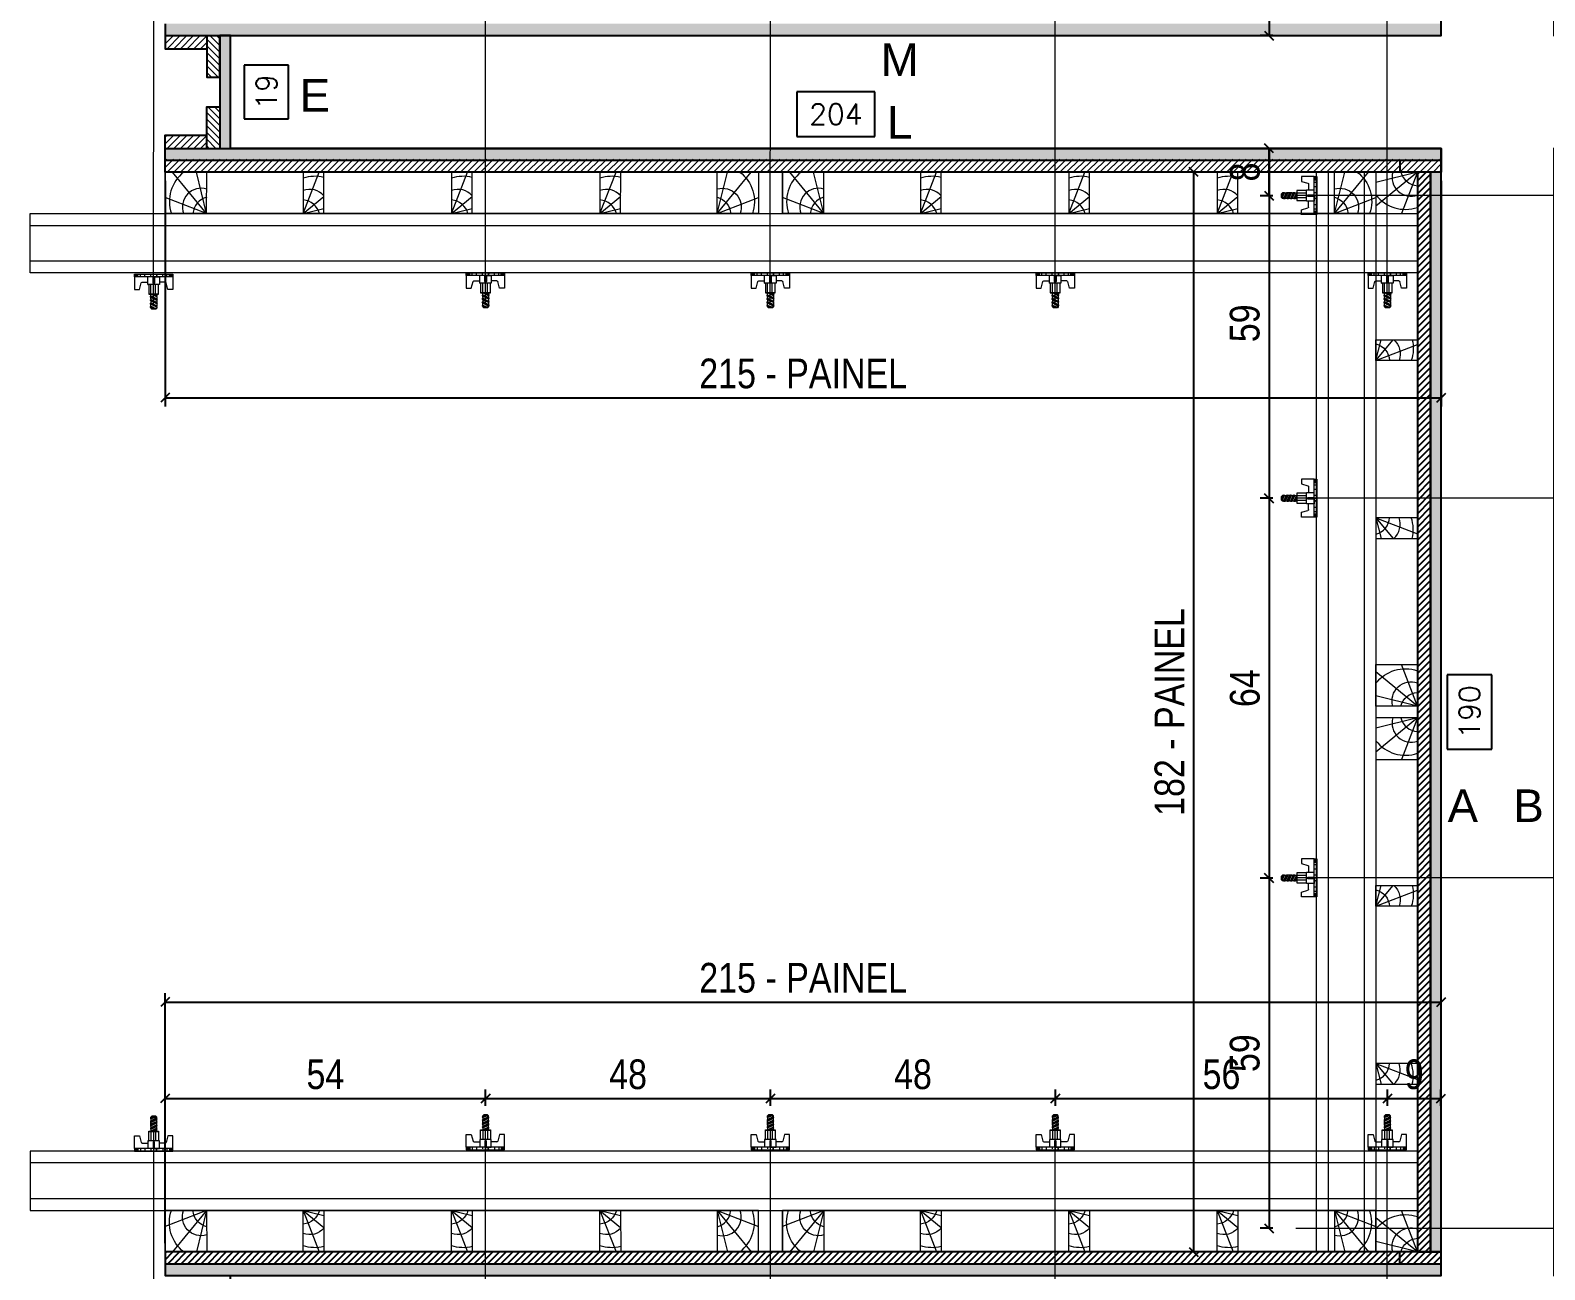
# Model space of a CAD drawing. Extents: x 14400 to 24104, y -21631 to 6985.
# Drawn here: x 22971 to 23481, y 1347 to 1764 of the extents above; entities that cross this region are included whole.
import ezdxf
from ezdxf.enums import TextEntityAlignment as Align

# ---------------------------------------------------------------- set-up
doc = ezdxf.new("R2010")
doc.units = 0
for name, color, linetype in [('CHAPA', 1, 'Continuous'), ('COTA', 241, 'Continuous'), ('MEIO_PONT', 93, 'Continuous'), ('MTH-PILAR-SEGUE', 5, 'Continuous'), ('SARRAFO', 251, 'Continuous'), ('TEXTO_GERAL', 7, 'Continuous')]:
    doc.layers.add(name, color=color, linetype=linetype)
for name, color, linetype, lineweight in [('Hachura', 251, 'Continuous', 9), ('Madeira', 126, 'Continuous', 18), ('Perfil Metálico', 224, 'Continuous', 18)]:
    doc.layers.add(name, color=color, linetype=linetype, lineweight=lineweight)
doc.styles.add('ARIAL', font='arial.ttf')
doc.styles.add('COTA TECNICA 2X', font='techl___.ttf', dxfattribs={"height": 10})
doc.styles.add('ROMANS', font='romans.shx')
doc.dimstyles.new('SECAO PILAR', dxfattribs={"dimtxt": 10, "dimasz": 3, "dimexe": 3, "dimexo": 3, "dimgap": 3, "dimtad": 1, "dimdec": 1, "dimlfac": 0.5, "dimzin": 12, "dimdsep": 46, "dimtxsty": 'COTA TECNICA 2X', "dimblk1": 'OBLIQUE', "dimblk2": 'OBLIQUE', "dimsah": 1, "dimcen": 0.9, "dimclrd": 256, "dimclre": 256, "dimclrt": 256, "dimadec": 1, "dimazin": 3, "dimtfac": 1, "dimtdec": 1, "dimtmove": 0, "dimatfit": 3, "dimfxl": 1, "dimtolj": 1, "dimtzin": 12, "dimarcsym": 0})
doc.dimstyles.new('SECÇÃO 2', dxfattribs={"dimtxt": 7, "dimasz": 6, "dimexe": 0.18, "dimexo": 2, "dimgap": -4, "dimtad": 3, "dimdec": 1, "dimlfac": 0.5, "dimzin": 12, "dimdsep": 46, "dimtxsty": 'ROMANS', "dimblk": 'ARCHTICK', "dimcen": 0.09, "dimse1": 1, "dimse2": 1, "dimsd1": 1, "dimsd2": 1, "dimclrd": 180, "dimclre": 5, "dimclrt": 1, "dimadec": 0, "dimazin": 3, "dimtfac": 1, "dimtdec": 1, "dimtofl": 0, "dimtmove": 0, "dimatfit": 3, "dimldrblk": 'ARCHTICK', "dimfxl": 1, "dimtolj": 1, "dimtzin": 0, "dimarcsym": 0})
pattern_1 = [(225, (13892.2894, -21166.7486), (1.12253202, -1.12253202), [])]
pattern_2 = [(315, (45926.0494, -7740.2923), (1.12253202, 1.12253202), [])]

# ---------------------------------------------------------------- blocks, each defined once
blk = doc.blocks.new('*D2506')
at = {"layer": 'COTA', "color": 180, "lineweight": -2, "transparency": 16777216}
for p, q in [((23463.28, 1547.16), (23448.28, 1547.16)), ((23448.28, 1547.16), (23448.28, 1522.16)), ((23463.28, 1522.16), (23463.28, 1547.16)), ((23448.28, 1522.16), (23463.28, 1522.16))]:
    blk.add_line(p, q, dxfattribs=at)
at = {"layer": 'Defpoints', "color": 0, "transparency": 16777216}
for p in [(23446.24, 1724.66), (23467.28, 1724.66), (23446.24, 1344.66)]:
    blk.add_point(p, dxfattribs=at)
at = {"layer": 'COTA', "color": 1, "transparency": 16777216, "insert": (23455.78, 1534.66), "char_height": 7, "attachment_point": 5, "rotation": 90, "style": 'ROMANS'}
blk.add_mtext('\\A1;190', dxfattribs=at)
blk = doc.blocks.new('_ArchTick')
at = {"color": 0, "linetype": 'ByBlock', "const_width": 0.15}
blk.add_lwpolyline([(-0.5, -0.5), (0.5, 0.5)], dxfattribs=at)
blk = doc.blocks.new('*D2502')
at = {"layer": 'COTA', "color": 180, "lineweight": -2, "transparency": 16777216}
for p, q in [((23255.41, 1743.66), (23229.07, 1743.66)), ((23229.07, 1743.66), (23229.07, 1728.66)), ((23255.41, 1728.66), (23255.41, 1743.66)), ((23229.07, 1728.66), (23255.41, 1728.66))]:
    blk.add_line(p, q, dxfattribs=at)
at = {"layer": 'Defpoints', "color": 0, "transparency": 16777216}
for p in [(23038.24, 1724.66), (23446.24, 1724.66), (23446.24, 1724.66)]:
    blk.add_point(p, dxfattribs=at)
at = {"layer": 'COTA', "color": 1, "transparency": 16777216, "insert": (23242.24, 1736.16), "char_height": 7, "attachment_point": 5, "style": 'ROMANS'}
blk.add_mtext('\\A1;204', dxfattribs=at)
blk = doc.blocks.new('*D2505')
at = {"layer": 'COTA', "color": 180, "lineweight": -2, "transparency": 16777216}
for p, q in [((23057.86, 1752.66), (23042.86, 1752.66)), ((23042.86, 1752.66), (23042.86, 1734.66)), ((23057.86, 1734.66), (23057.86, 1752.66)), ((23042.86, 1734.66), (23057.86, 1734.66))]:
    blk.add_line(p, q, dxfattribs=at)
at = {"layer": 'Defpoints', "color": 0, "transparency": 16777216}
for p in [(23038.24, 1762.66), (23038.24, 1724.66), (23061.86, 1724.66)]:
    blk.add_point(p, dxfattribs=at)
at = {"layer": 'COTA', "color": 1, "transparency": 16777216, "insert": (23050.36, 1743.66), "char_height": 7, "attachment_point": 5, "rotation": 90, "style": 'ROMANS'}
blk.add_mtext('\\A1;19', dxfattribs=at)
blk = doc.blocks.new('*D2515')
at = {"layer": 'COTA', "color": 180, "lineweight": -2, "transparency": 16777216}
for p, q in [((23463.27, 1965.16), (23448.27, 1965.16)), ((23448.27, 1965.16), (23448.27, 1940.16)), ((23463.27, 1940.16), (23463.27, 1965.16)), ((23448.27, 1940.16), (23463.27, 1940.16))]:
    blk.add_line(p, q, dxfattribs=at)
at = {"layer": 'Defpoints', "color": 0, "transparency": 16777216}
for p in [(23446.24, 2142.66), (23467.27, 2142.66), (23446.24, 1762.66)]:
    blk.add_point(p, dxfattribs=at)
at = {"layer": 'COTA', "color": 1, "transparency": 16777216, "insert": (23455.77, 1952.66), "char_height": 7, "attachment_point": 5, "rotation": 90, "style": 'ROMANS'}
blk.add_mtext('\\A1;190', dxfattribs=at)
blk = doc.blocks.new('_Oblique')
at = {"color": 0, "linetype": 'ByBlock', "lineweight": -2}
blk.add_line((-0.5, -0.5), (0.5, 0.5), dxfattribs=at)
blk = doc.blocks.new('*D2526')
at = {"layer": 'COTA', "lineweight": -2, "transparency": 16777216}
for p, q in [((23016.24, 1713.66), (23016.24, 1637.61)), ((23446.24, 1713.66), (23446.24, 1637.61)), ((23016.24, 1640.61), (23446.24, 1640.61))]:
    blk.add_line(p, q, dxfattribs=at)
at = {"layer": 'Defpoints', "color": 0, "transparency": 16777216}
for p in [(23016.24, 1716.66), (23446.24, 1716.66), (23446.24, 1640.61)]:
    blk.add_point(p, dxfattribs=at)
at = {"layer": 'COTA', "lineweight": -2, "transparency": 16777216, "xscale": 3, "yscale": 3, "zscale": 3, "rotation": 180}
blk.add_blockref('_Oblique', (23016.24, 1640.61), dxfattribs=at)
at = {"layer": 'COTA', "lineweight": -2, "transparency": 16777216, "xscale": 3, "yscale": 3, "zscale": 3}
blk.add_blockref('_Oblique', (23446.24, 1640.61), dxfattribs=at)
at = {"layer": 'COTA', "transparency": 16777216, "insert": (23231.24, 1648.72), "char_height": 10, "attachment_point": 5, "style": 'COTA TECNICA 2X'}
blk.add_mtext('\\A1;215 - PAINEL', dxfattribs=at)
blk = doc.blocks.new('PONTALETE')
at = {"layer": 'Madeira'}
for q in [(2.71, 7), (7, 5.76), (7, 1.74)]:
    blk.add_line((0, 0), q, dxfattribs=at)
blk.add_lwpolyline([(0, 0), (7, 0), (7, 7), (0, 7)], close=True, dxfattribs=at)
for centre, radius, start, end in [((2.04, 0.06), 6.23, 37.2818, 109.0913), ((1.09, 0.9), 3.19, 343.603, 109.9847), ((-0.21, -0.78), 3.09, 14.6322, 86.0383)]:
    blk.add_arc(centre, radius, start, end, dxfattribs=at)
blk = doc.blocks.new('MEIO PONTALETE')
at = {"layer": 'Madeira'}
for q in [(2.71, 7), (3.5, 2.88), (3.5, 0.87)]:
    blk.add_line((0, 0), q, dxfattribs=at)
blk.add_lwpolyline([(0, 0), (3.5, 0), (3.5, 7), (0, 7)], close=True, dxfattribs=at)
for centre, radius, start, end in [((2.04, 0.06), 6.23, 76.4499, 109.0913), ((1.09, 0.9), 3.19, 40.9063, 109.9847), ((-0.21, -0.78), 3.09, 14.6322, 86.0383)]:
    blk.add_arc(centre, radius, start, end, dxfattribs=at)
blk = doc.blocks.new('*D2527')
at = {"layer": 'COTA', "lineweight": -2, "transparency": 16777216}
for p, q in [((23016.24, 1355.66), (23016.24, 1439.9)), ((23446.24, 1355.66), (23446.24, 1439.9)), ((23016.24, 1436.9), (23446.24, 1436.9))]:
    blk.add_line(p, q, dxfattribs=at)
at = {"layer": 'Defpoints', "color": 0, "transparency": 16777216}
for p in [(23446.24, 1436.9), (23016.24, 1352.66), (23446.24, 1352.66)]:
    blk.add_point(p, dxfattribs=at)
at = {"layer": 'COTA', "lineweight": -2, "transparency": 16777216, "xscale": 3, "yscale": 3, "zscale": 3, "rotation": 180}
blk.add_blockref('_Oblique', (23016.24, 1436.9), dxfattribs=at)
at = {"layer": 'COTA', "lineweight": -2, "transparency": 16777216, "xscale": 3, "yscale": 3, "zscale": 3}
blk.add_blockref('_Oblique', (23446.24, 1436.9), dxfattribs=at)
at = {"layer": 'COTA', "transparency": 16777216, "insert": (23231.24, 1445.01), "char_height": 10, "attachment_point": 5, "style": 'COTA TECNICA 2X'}
blk.add_mtext('\\A1;215 - PAINEL', dxfattribs=at)
blk = doc.blocks.new('C')
at = {"layer": 'Hachura', "color": 0}
for p, q in [((0, 3.22), (0, -3.22)), ((0.45, 3.22), (0, 3.22)), ((0.46, 3.16), (0, 3.16)), ((0.46, 3.05), (0, 3.05)), ((0.46, 2.88), (0, 2.88)), ((0, 2.75), (0, -1.16)), ((0.46, 2.65), (0, 2.65)), ((0.45, -3.23), (0.45, 3.22)), ((0.45, 3.22), (2.58, 3.22)), ((2.58, 3.22), (2.58, 2.39)), ((0.46, 2.23), (0, 2.23)), ((0.46, 1.51), (0, 1.51)), ((0.39, 0.49), (0.17, 0.49)), ((1.74, 0.97), (0.45, 0.97)), ((1.45, 0.1), (0.45, 0.1)), ((1.35, 1.94), (1.35, 0.96)), ((2.58, 2.39), (1.47, 2.09)), ((1.74, -0.97), (1.74, 0.97)), ((1.74, 0.97), (1.74, 0.84)), ((1.74, 0.97), (1.74, 0.84)), ((1.74, 0.84), (3.35, 0.84)), ((3.35, 0.45), (1.74, 0.45)), ((3.32, 0.84), (3.32, -0.84)), ((3.35, 0.84), (3.35, -0.84)), ((3.68, 0.45), (3.35, 0.45)), ((3.84, -0.52), (3.35, 0.45)), ((3.35, 0.06), (3.67, -0.57)), ((3.68, 0.45), (4.16, -0.52)), ((3.72, 0.5), (4.25, -0.57)), ((4.37, -0.55), (3.83, 0.53)), ((4.15, 0.45), (3.93, 0.45)), ((4.42, -0.52), (3.93, 0.45)), ((4.15, 0.45), (4.26, 0.45)), ((4.26, 0.45), (4.74, -0.52)), ((4.3, 0.5), (4.83, -0.57)), ((4.95, -0.55), (4.41, 0.53)), ((4.51, 0.45), (4.84, 0.45)), ((5, -0.52), (4.51, 0.45)), ((4.84, 0.45), (5.32, -0.52)), ((4.88, 0.5), (5.41, -0.57)), ((5.53, -0.55), (4.99, 0.53)), ((5.58, -0.52), (5.09, 0.45)), ((5.42, 0.45), (5.09, 0.45)), ((5.58, -0.52), (5.09, 0.45)), ((5.42, 0.45), (5.74, -0.19)), ((5.46, 0.5), (5.74, -0.07)), ((5.74, 0.19), (5.57, 0.53)), ((5.74, 0.32), (5.68, 0.45)), ((5.68, 0.45), (5.74, 0.45)), ((5.74, 0.45), (5.9, 0.29)), ((5.74, 0.45), (5.74, -0.52)), ((5.9, -0.36), (5.9, 0.29)), ((0.45, 0), (0, 0)), ((0.46, -1.52), (0, -1.52)), ((0.46, -2.23), (0, -2.23)), ((0.08, -0.48), (0.29, -0.48)), ((0.29, -0.48), (0.4, -0.48)), ((0.45, 0), (0.45, -0.97)), ((0.45, -0.16), (1.45, -0.16)), ((0.45, -0.65), (0.45, -0.32)), ((0.45, -3.23), (0.45, -0.65)), ((0.45, -0.97), (1.74, -0.97)), ((1.35, -1.94), (1.35, -0.97)), ((2.58, -2.39), (1.47, -2.1)), ((3.35, -0.32), (1.74, -0.32)), ((3.35, -0.84), (1.74, -0.84)), ((2.58, -3.23), (2.58, -2.39)), ((3.35, -0.07), (3.58, -0.52)), ((3.35, -0.52), (3.58, -0.52)), ((3.84, -0.52), (4.16, -0.52)), ((4.42, -0.52), (4.74, -0.52)), ((4.63, -0.52), (4.74, -0.52)), ((5, -0.52), (5.32, -0.52)), ((5.58, -0.52), (5.74, -0.52)), ((5.74, -0.52), (5.9, -0.36)), ((5.74, -0.52), (5.74, -0.52)), ((0.46, -2.65), (0, -2.65)), ((0.46, -2.88), (0, -2.88)), ((0.46, -3.05), (0, -3.05)), ((0.46, -3.16), (0, -3.16)), ((0, -3.22), (2.57, -3.22))]:
    blk.add_line(p, q, dxfattribs=at)
for centre, radius, start, end in [((1.52, 1.94), 0.161, 104.7436, 180), ((1.44, -0.03), 0.129, 272.695, 87.305), ((3.81, 0.39), 0.143, 25.5688, 154.4312), ((4.39, 0.39), 0.143, 25.5688, 154.4312), ((4.97, 0.39), 0.143, 25.5688, 154.4312), ((5.55, 0.39), 0.143, 25.5688, 154.4312), ((0.17, -0.37), 0.174, 221.744, 317.8592), ((1.52, -1.94), 0.161, 180, 255.2564), ((3.71, -0.4), 0.174, 222.1408, 318.256), ((4.29, -0.4), 0.174, 222.1408, 318.256), ((4.87, -0.4), 0.174, 222.1408, 318.256), ((5.45, -0.4), 0.174, 222.1408, 318.256), ((5.61, -0.4), 0.174, 317.8592, 318.256)]:
    blk.add_arc(centre, radius, start, end, dxfattribs=at)
blk = doc.blocks.new('*D2544')
at = {"layer": 'COTA', "lineweight": -2, "transparency": 16777216}
for p, q in [((23389.47, 1778.63), (23385.21, 1778.63)), ((23388.21, 1778.63), (23388.21, 1762.66)), ((23389.47, 1762.66), (23385.21, 1762.66))]:
    blk.add_line(p, q, dxfattribs=at)
at = {"layer": 'Defpoints', "color": 0, "transparency": 16777216}
for p in [(23392.47, 1778.63), (23388.21, 1762.66), (23392.47, 1762.66)]:
    blk.add_point(p, dxfattribs=at)
at = {"layer": 'COTA', "lineweight": -2, "transparency": 16777216, "xscale": 3, "yscale": 3, "zscale": 3}
for p, rotation in [((23388.21, 1778.63), 90), ((23388.21, 1762.66), 270)]:
    blk.add_blockref('_Oblique', p, dxfattribs=dict(at, rotation=rotation))
at = {"layer": 'COTA', "transparency": 16777216, "insert": (23380.12, 1770.64), "char_height": 10, "attachment_point": 5, "rotation": 90, "style": 'COTA TECNICA 2X'}
blk.add_mtext('\\A1;8', dxfattribs=at)
blk = doc.blocks.new('*D2549')
at = {"layer": 'COTA', "lineweight": -2, "transparency": 16777216}
for p, q in [((23016.23, 1370.06), (23016.23, 1407.39)), ((23016.23, 1404.39), (23124.24, 1404.39)), ((23124.24, 1401.88), (23124.24, 1407.39))]:
    blk.add_line(p, q, dxfattribs=at)
at = {"layer": 'Defpoints', "color": 0, "transparency": 16777216}
for p in [(23124.24, 1404.39), (23124.24, 1398.88), (23016.23, 1367.06)]:
    blk.add_point(p, dxfattribs=at)
at = {"layer": 'COTA', "lineweight": -2, "transparency": 16777216, "xscale": 3, "yscale": 3, "zscale": 3, "rotation": 180}
blk.add_blockref('_Oblique', (23016.23, 1404.39), dxfattribs=at)
at = {"layer": 'COTA', "lineweight": -2, "transparency": 16777216, "xscale": 3, "yscale": 3, "zscale": 3}
blk.add_blockref('_Oblique', (23124.24, 1404.39), dxfattribs=at)
at = {"layer": 'COTA', "transparency": 16777216, "insert": (23070.23, 1412.5), "char_height": 10, "attachment_point": 5, "style": 'COTA TECNICA 2X'}
blk.add_mtext('\\A1;54', dxfattribs=at)
blk = doc.blocks.new('*D2550')
at = {"layer": 'COTA', "lineweight": -2, "transparency": 16777216}
for p, q in [((23124.24, 1401.88), (23124.24, 1407.39)), ((23124.24, 1404.39), (23220.24, 1404.39)), ((23220.24, 1401.88), (23220.24, 1407.39))]:
    blk.add_line(p, q, dxfattribs=at)
at = {"layer": 'Defpoints', "color": 0, "transparency": 16777216}
for p in [(23220.24, 1404.39), (23124.24, 1398.88), (23220.24, 1398.88)]:
    blk.add_point(p, dxfattribs=at)
at = {"layer": 'COTA', "lineweight": -2, "transparency": 16777216, "xscale": 3, "yscale": 3, "zscale": 3, "rotation": 180}
blk.add_blockref('_Oblique', (23124.24, 1404.39), dxfattribs=at)
at = {"layer": 'COTA', "lineweight": -2, "transparency": 16777216, "xscale": 3, "yscale": 3, "zscale": 3}
blk.add_blockref('_Oblique', (23220.24, 1404.39), dxfattribs=at)
at = {"layer": 'COTA', "transparency": 16777216, "insert": (23172.24, 1412.48), "char_height": 10, "attachment_point": 5, "style": 'COTA TECNICA 2X'}
blk.add_mtext('\\A1;48', dxfattribs=at)
blk = doc.blocks.new('*D2551')
at = {"layer": 'COTA', "lineweight": -2, "transparency": 16777216}
for p, q in [((23220.24, 1401.88), (23220.24, 1407.39)), ((23220.24, 1404.39), (23316.24, 1404.39)), ((23316.24, 1401.88), (23316.24, 1407.39))]:
    blk.add_line(p, q, dxfattribs=at)
at = {"layer": 'Defpoints', "color": 0, "transparency": 16777216}
for p in [(23316.24, 1404.39), (23220.24, 1398.88), (23316.24, 1398.88)]:
    blk.add_point(p, dxfattribs=at)
at = {"layer": 'COTA', "lineweight": -2, "transparency": 16777216, "xscale": 3, "yscale": 3, "zscale": 3, "rotation": 180}
blk.add_blockref('_Oblique', (23220.24, 1404.39), dxfattribs=at)
at = {"layer": 'COTA', "lineweight": -2, "transparency": 16777216, "xscale": 3, "yscale": 3, "zscale": 3}
blk.add_blockref('_Oblique', (23316.24, 1404.39), dxfattribs=at)
at = {"layer": 'COTA', "transparency": 16777216, "insert": (23268.24, 1412.48), "char_height": 10, "attachment_point": 5, "style": 'COTA TECNICA 2X'}
blk.add_mtext('\\A1;48', dxfattribs=at)
blk = doc.blocks.new('*D2552')
at = {"layer": 'COTA', "lineweight": -2, "transparency": 16777216}
for p, q in [((23316.24, 1401.88), (23316.24, 1407.39)), ((23316.24, 1404.39), (23428.14, 1404.39)), ((23428.14, 1401.88), (23428.14, 1407.39))]:
    blk.add_line(p, q, dxfattribs=at)
at = {"layer": 'Defpoints', "color": 0, "transparency": 16777216}
for p in [(23428.14, 1404.39), (23316.24, 1398.88), (23428.14, 1398.88)]:
    blk.add_point(p, dxfattribs=at)
at = {"layer": 'COTA', "lineweight": -2, "transparency": 16777216, "xscale": 3, "yscale": 3, "zscale": 3, "rotation": 180}
blk.add_blockref('_Oblique', (23316.24, 1404.39), dxfattribs=at)
at = {"layer": 'COTA', "lineweight": -2, "transparency": 16777216, "xscale": 3, "yscale": 3, "zscale": 3}
blk.add_blockref('_Oblique', (23428.14, 1404.39), dxfattribs=at)
at = {"layer": 'COTA', "transparency": 16777216, "insert": (23372.19, 1412.5), "char_height": 10, "attachment_point": 5, "style": 'COTA TECNICA 2X'}
blk.add_mtext('\\A1;56', dxfattribs=at)
blk = doc.blocks.new('*D2553')
at = {"layer": 'COTA', "lineweight": -2, "transparency": 16777216}
for p, q in [((23435.24, 1716.66), (23359.8, 1716.66)), ((23362.8, 1716.66), (23362.8, 1352.66)), ((23435.24, 1352.66), (23359.8, 1352.66))]:
    blk.add_line(p, q, dxfattribs=at)
at = {"layer": 'Defpoints', "color": 0, "transparency": 16777216}
for p in [(23438.24, 1716.66), (23362.8, 1352.66), (23438.24, 1352.66)]:
    blk.add_point(p, dxfattribs=at)
at = {"layer": 'COTA', "lineweight": -2, "transparency": 16777216, "xscale": 3, "yscale": 3, "zscale": 3}
for p, rotation in [((23362.8, 1716.66), 90), ((23362.8, 1352.66), 270)]:
    blk.add_blockref('_Oblique', p, dxfattribs=dict(at, rotation=rotation))
at = {"layer": 'COTA', "transparency": 16777216, "insert": (23354.71, 1534.66), "char_height": 10, "attachment_point": 5, "rotation": 90, "style": 'COTA TECNICA 2X'}
blk.add_mtext('\\A1;182 - PAINEL', dxfattribs=at)
blk = doc.blocks.new('*D2554')
at = {"layer": 'COTA', "lineweight": -2, "transparency": 16777216}
for p, q in [((23389.47, 1724.66), (23385.21, 1724.66)), ((23388.21, 1708.69), (23388.21, 1724.66)), ((23389.47, 1708.69), (23385.21, 1708.69))]:
    blk.add_line(p, q, dxfattribs=at)
at = {"layer": 'Defpoints', "color": 0, "transparency": 16777216}
for p in [(23388.21, 1724.66), (23392.47, 1724.66), (23392.47, 1708.69)]:
    blk.add_point(p, dxfattribs=at)
at = {"layer": 'COTA', "lineweight": -2, "transparency": 16777216, "xscale": 3, "yscale": 3, "zscale": 3}
for p, rotation in [((23388.21, 1724.66), 90), ((23388.21, 1708.69), 270)]:
    blk.add_blockref('_Oblique', p, dxfattribs=dict(at, rotation=rotation))
at = {"layer": 'COTA', "transparency": 16777216, "insert": (23380.12, 1716.68), "char_height": 10, "attachment_point": 5, "rotation": 90, "style": 'COTA TECNICA 2X'}
blk.add_mtext('\\A1;8', dxfattribs=at)
blk = doc.blocks.new('*D2555')
at = {"layer": 'COTA', "lineweight": -2, "transparency": 16777216}
for p, q in [((23389.47, 1724.66), (23385.21, 1724.66)), ((23388.21, 1724.66), (23388.21, 1606.69)), ((23389.47, 1606.69), (23385.21, 1606.69))]:
    blk.add_line(p, q, dxfattribs=at)
at = {"layer": 'Defpoints', "color": 0, "transparency": 16777216}
for p in [(23392.47, 1724.66), (23388.21, 1606.69), (23392.47, 1606.69)]:
    blk.add_point(p, dxfattribs=at)
at = {"layer": 'COTA', "lineweight": -2, "transparency": 16777216, "xscale": 3, "yscale": 3, "zscale": 3}
for p, rotation in [((23388.21, 1724.66), 90), ((23388.21, 1606.69), 270)]:
    blk.add_blockref('_Oblique', p, dxfattribs=dict(at, rotation=rotation))
at = {"layer": 'COTA', "transparency": 16777216, "insert": (23380.07, 1665.68), "char_height": 10, "attachment_point": 5, "rotation": 90, "style": 'COTA TECNICA 2X'}
blk.add_mtext('\\A1;59', dxfattribs=at)
blk = doc.blocks.new('*D2556')
at = {"layer": 'COTA', "lineweight": -2, "transparency": 16777216}
for p, q in [((23389.47, 1606.69), (23385.21, 1606.69)), ((23388.21, 1606.69), (23388.21, 1478.69)), ((23389.47, 1478.69), (23385.21, 1478.69))]:
    blk.add_line(p, q, dxfattribs=at)
at = {"layer": 'Defpoints', "color": 0, "transparency": 16777216}
for p in [(23392.47, 1606.69), (23388.21, 1478.69), (23392.47, 1478.69)]:
    blk.add_point(p, dxfattribs=at)
at = {"layer": 'COTA', "lineweight": -2, "transparency": 16777216, "xscale": 3, "yscale": 3, "zscale": 3}
for p, rotation in [((23388.21, 1606.69), 90), ((23388.21, 1478.69), 270)]:
    blk.add_blockref('_Oblique', p, dxfattribs=dict(at, rotation=rotation))
at = {"layer": 'COTA', "transparency": 16777216, "insert": (23380.11, 1542.69), "char_height": 10, "attachment_point": 5, "rotation": 90, "style": 'COTA TECNICA 2X'}
blk.add_mtext('\\A1;64', dxfattribs=at)
blk = doc.blocks.new('*D2557')
at = {"layer": 'COTA', "lineweight": -2, "transparency": 16777216}
for p, q in [((23389.47, 1478.69), (23385.21, 1478.69)), ((23388.21, 1478.69), (23388.21, 1360.63)), ((23389.47, 1360.63), (23385.21, 1360.63))]:
    blk.add_line(p, q, dxfattribs=at)
at = {"layer": 'Defpoints', "color": 0, "transparency": 16777216}
for p in [(23392.47, 1478.69), (23388.21, 1360.63), (23392.47, 1360.63)]:
    blk.add_point(p, dxfattribs=at)
at = {"layer": 'COTA', "lineweight": -2, "transparency": 16777216, "xscale": 3, "yscale": 3, "zscale": 3}
for p, rotation in [((23388.21, 1478.69), 90), ((23388.21, 1360.63), 270)]:
    blk.add_blockref('_Oblique', p, dxfattribs=dict(at, rotation=rotation))
at = {"layer": 'COTA', "transparency": 16777216, "insert": (23380.07, 1419.66), "char_height": 10, "attachment_point": 5, "rotation": 90, "style": 'COTA TECNICA 2X'}
blk.add_mtext('\\A1;59', dxfattribs=at)
blk = doc.blocks.new('*D2566')
at = {"layer": 'COTA', "lineweight": -2, "transparency": 16777216}
for p, q in [((23428.14, 1401.88), (23428.14, 1407.39)), ((23428.14, 1404.39), (23446.14, 1404.39)), ((23446.14, 1401.88), (23446.14, 1407.39))]:
    blk.add_line(p, q, dxfattribs=at)
at = {"layer": 'Defpoints', "color": 0, "transparency": 16777216}
for p in [(23446.14, 1404.39), (23428.14, 1398.88), (23446.14, 1398.88)]:
    blk.add_point(p, dxfattribs=at)
at = {"layer": 'COTA', "lineweight": -2, "transparency": 16777216, "xscale": 3, "yscale": 3, "zscale": 3, "rotation": 180}
blk.add_blockref('_Oblique', (23428.14, 1404.39), dxfattribs=at)
at = {"layer": 'COTA', "lineweight": -2, "transparency": 16777216, "xscale": 3, "yscale": 3, "zscale": 3}
blk.add_blockref('_Oblique', (23446.14, 1404.39), dxfattribs=at)
at = {"layer": 'COTA', "transparency": 16777216, "insert": (23437.14, 1412.48), "char_height": 10, "attachment_point": 5, "style": 'COTA TECNICA 2X'}
blk.add_mtext('\\A1;9', dxfattribs=at)

msp = doc.modelspace()

# ---------------------------------------------------------------- hatches: boundary and pattern name
at = {"layer": 'Hachura'}
h = msp.add_hatch(color=256, dxfattribs=at)
h.dxf.hatch_style = 1
h.paths.add_polyline_path([(23446.24, 1762.66), (23446.24, 1766.66), (23016.24, 1766.66), (23016.24, 1762.66)])
h = msp.add_hatch(dxfattribs=at)
h.set_pattern_fill('ANSI31', color=256, scale=0.5, angle=180, style=0)
h.set_pattern_definition(pattern_1)
h.paths.add_polyline_path([(23030.24, 1762.66), (23030.24, 1758.26), (23016.24, 1758.26), (23016.24, 1762.66)])
h = msp.add_hatch(dxfattribs=at)
h.set_pattern_fill('ANSI31', color=256, scale=0.5, angle=270, style=0)
h.set_pattern_definition(pattern_2)
h.paths.add_polyline_path([(23034.64, 1748.66), (23030.24, 1748.66), (23030.24, 1762.66), (23034.64, 1762.66)])
h = msp.add_hatch(color=256, dxfattribs=at)
h.dxf.hatch_style = 1
h.paths.add_polyline_path([(23034.64, 1724.66), (23038.24, 1724.66), (23038.24, 1762.66), (23034.64, 1762.66)])
h = msp.add_hatch(dxfattribs=at)
h.set_pattern_fill('ANSI31', color=256, scale=0.5, angle=270, style=0)
h.set_pattern_definition(pattern_2)
h.paths.add_polyline_path([(23034.64, 1738.66), (23030.24, 1738.66), (23030.24, 1724.66), (23034.64, 1724.66)])
h = msp.add_hatch(dxfattribs=at)
h.set_pattern_fill('ANSI31', color=256, scale=0.5, angle=180, style=0)
h.set_pattern_definition(pattern_1)
h.paths.add_polyline_path([(23030.24, 1724.66), (23030.24, 1729.06), (23016.24, 1729.06), (23016.24, 1724.66)])
h = msp.add_hatch(color=256, dxfattribs=at)
h.dxf.hatch_style = 1
h.paths.add_polyline_path([(23016.24, 1724.66), (23016.24, 1720.66), (23446.24, 1720.66), (23446.24, 1724.66)])
h = msp.add_hatch(dxfattribs=at)
h.set_pattern_fill('ANSI31', color=256, scale=0.5, angle=180, style=0)
h.set_pattern_definition([(225, (13920.2894, -21157.9486), (1.12253202, -1.12253202), [])])
h.paths.add_polyline_path([(23446.24, 1716.66), (23446.24, 1721.06), (23016.24, 1721.06), (23016.24, 1716.66)])
h = msp.add_hatch(color=256, dxfattribs=at)
h.dxf.hatch_style = 1
h.paths.add_polyline_path([(23442.64, 1352.66), (23446.24, 1352.66), (23446.24, 1716.66), (23442.64, 1716.66)])
h = msp.add_hatch(color=256, dxfattribs=at)
h.dxf.hatch_style = 1
h.paths.add_polyline_path([(23446.24, 1344.66), (23446.24, 1348.66), (23016.24, 1348.66), (23016.24, 1344.66)])
at = {"layer": 'SARRAFO'}
h = msp.add_hatch(dxfattribs=at)
h.set_pattern_fill('ANSI31', color=256, scale=0.5, angle=180, style=0)
h.set_pattern_definition([(225, (-43.2329, -1943.7942), (1.12253202, -1.12253202), [])])
h.paths.add_polyline_path([(23438.24, 1352.66), (23442.64, 1352.66), (23442.64, 1716.66), (23438.24, 1716.66)])
h = msp.add_hatch(dxfattribs=at)
h.set_pattern_fill('ANSI31', color=256, scale=0.5, angle=180, style=0)
h.set_pattern_definition([(225, (13920.2894, -20740.3486), (1.12253202, -1.12253202), [])])
h.paths.add_polyline_path([(23446.24, 1352.66), (23446.24, 1348.66), (23016.24, 1348.66), (23016.24, 1352.66)])

# ---------------------------------------------------------------- linework, layer by layer
at = {"layer": 'CHAPA'}
for points in [[(23016.24, 1766.66), (23016.24, 1762.66), (23446.24, 1762.66), (23446.24, 1766.66)], [(23016.24, 1720.66), (23016.24, 1724.66), (23446.24, 1724.66), (23446.24, 1720.66)], [(23016.24, 1348.66), (23016.24, 1344.66), (23446.24, 1344.66), (23446.24, 1348.66)]]:
    msp.add_lwpolyline(points, dxfattribs=at)
for points in [[(23034.64, 1724.66), (23038.24, 1724.66), (23038.24, 1762.66), (23034.64, 1762.66)], [(23442.64, 1352.66), (23446.24, 1352.66), (23446.24, 1716.66), (23442.64, 1716.66)]]:
    msp.add_lwpolyline(points, close=True, dxfattribs=at)
at = {"layer": 'Hachura'}
for p, q in [((23012.37, 1671.46), (23012.38, 1811.79)), ((23124.17, 1671.87), (23124.18, 1812.21)), ((23220.17, 1671.87), (23220.18, 1812.21)), ((23316.17, 1671.87), (23316.18, 1812.21)), ((23428.08, 1671.87), (23428.08, 1812.21)), ((23537.69, 1708.75), (23397.27, 1708.75)), ((23537.69, 1606.75), (23397.27, 1606.75)), ((23537.69, 1478.75), (23397.27, 1478.75)), ((23012.37, 1253.46), (23012.38, 1393.79)), ((23124.17, 1253.87), (23124.18, 1394.21)), ((23220.17, 1253.87), (23220.18, 1394.21)), ((23316.17, 1253.87), (23316.18, 1394.21)), ((23428.08, 1253.87), (23428.08, 1394.21)), ((23537.69, 1360.57), (23397.27, 1360.57))]:
    msp.add_line(p, q, dxfattribs=at)
at = {"layer": 'Madeira'}
for points in [[(23016.23, 1702.66), (23016.24, 1716.66), (23216.23, 1716.66), (23216.22, 1702.66)], [(23224.23, 1702.66), (23224.25, 1716.66), (23424.24, 1716.66), (23424.23, 1702.66)], [(23016.23, 1366.66), (23016.24, 1352.66), (23216.23, 1352.66), (23216.22, 1366.66)], [(23224.23, 1366.66), (23224.25, 1352.66), (23424.24, 1352.66), (23424.23, 1366.66)]]:
    msp.add_lwpolyline(points, close=True, dxfattribs=at)
at = {"layer": 'MTH-PILAR-SEGUE', "linetype": 'Continuous'}
msp.add_lwpolyline([(23446.24, 1344.66), (23446.24, 1724.66), (23038.24, 1724.66), (23038.24, 1762.66), (23446.24, 1762.66), (23446.24, 2142.66), (23038.24, 2142.66), (23038.24, 2180.66), (23928.24, 2180.66), (23928.24, 2142.66), (23484.24, 2142.66), (23484.24, 1762.66), (23892.24, 1762.66), (23892.24, 1724.66), (23484.24, 1724.66), (23484.24, 1344.66), (23892.24, 1344.66), (23892.24, 1306.66), (23038.24, 1306.66), (23038.24, 1344.66), (23446.24, 1344.66)], dxfattribs=at)
at = {"layer": 'Perfil Metálico'}
for points in [[(23404.24, 1716.67), (23424.24, 1716.67), (23424.25, 1352.66), (23404.25, 1352.66)], [(23420.25, 1352.66), (23408.25, 1352.66), (23408.24, 1716.67), (23420.24, 1716.67)], [(22970.8, 1682.66), (22970.8, 1702.66), (23438.24, 1702.66), (23438.24, 1682.66)], [(23438.24, 1698.66), (23438.24, 1686.66), (22970.8, 1686.66), (22970.8, 1698.66)], [(22970.8, 1386.66), (22970.8, 1366.66), (23438.24, 1366.66), (23438.24, 1386.66)], [(23438.24, 1370.66), (23438.24, 1382.66), (22970.8, 1382.66), (22970.8, 1370.66)]]:
    msp.add_lwpolyline(points, close=True, dxfattribs=at)
at = {"layer": 'SARRAFO'}
for p, q in [((23432.24, 1720.66), (23432.24, 1716.66)), ((23432.24, 1348.66), (23432.24, 1352.66))]:
    msp.add_line(p, q, dxfattribs=at)
for points in [[(23016.24, 1762.66), (23016.24, 1758.26), (23030.24, 1758.26)], [(23030.24, 1762.66), (23030.24, 1748.66), (23034.64, 1748.66), (23034.64, 1762.66)], [(23030.24, 1724.66), (23030.24, 1738.66), (23034.64, 1738.66), (23034.64, 1724.66)], [(23016.24, 1724.66), (23016.24, 1729.06), (23030.24, 1729.06)]]:
    msp.add_lwpolyline(points, dxfattribs=at)
for points in [[(23016.24, 1720.66), (23446.24, 1720.66), (23446.24, 1716.66), (23016.24, 1716.66)], [(23438.24, 1716.66), (23438.24, 1352.66), (23442.64, 1352.66), (23442.64, 1716.66)], [(23016.24, 1348.66), (23446.24, 1348.66), (23446.24, 1352.66), (23016.24, 1352.66)]]:
    msp.add_lwpolyline(points, close=True, dxfattribs=at)

# ---------------------------------------------------------------- block references
at = {"layer": 'Hachura', "linetype": 'Continuous', "xscale": -2, "yscale": 2, "zscale": 2}
for p in [(23404.27, 1708.76), (23404.27, 1606.76), (23404.27, 1478.76)]:
    msp.add_blockref('C', p, dxfattribs=at)
at = {"layer": 'Hachura', "linetype": 'Continuous', "yscale": 2, "zscale": 2}
for p, xscale, rotation in [((23012.37, 1682.26), -2, 90), ((23124.17, 1682.67), -2, 90), ((23220.17, 1682.67), -2, 90), ((23316.17, 1682.67), -2, 90), ((23428.08, 1682.67), -2, 90), ((23012.37, 1386.66), 2, 90.00000000000001), ((23124.17, 1387.08), 2, 90.00000000000001), ((23220.17, 1387.08), 2, 90.00000000000001), ((23316.17, 1387.08), 2, 90.00000000000001), ((23428.07, 1387.08), 2, 90.00000000000001)]:
    msp.add_blockref('C', p, dxfattribs=dict(at, xscale=xscale, rotation=rotation))
at = {"layer": 'Madeira'}
for name, p, xscale, yscale, zscale, rotation in [('PONTALETE', (23030.23, 1702.65), 2, 2, 2, 89.93708930310329), ('MEIO PONTALETE', (23062.73, 1702.66), 1.999999997962732, 1.999999997962732, 1.999999997962732, 359.9370893031033), ('MEIO PONTALETE', (23112.73, 1702.66), 1.999999997962732, 1.999999997962732, 1.999999997962732, 359.9370893031033), ('MEIO PONTALETE', (23162.73, 1702.66), 1.999999997962732, 1.999999997962732, 1.999999997962732, 359.9370893031033), ('PONTALETE', (23202.22, 1702.67), -2, 2, 2, 269.9370893031033), ('PONTALETE', (23238.23, 1702.65), 2, 2, 2, 89.93708930310329), ('MEIO PONTALETE', (23270.73, 1702.66), 1.999999997962732, 1.999999997962732, 1.999999997962732, 359.9370893031033), ('MEIO PONTALETE', (23320.73, 1702.66), 1.999999997962732, 1.999999997962732, 1.999999997962732, 359.9370893031033), ('MEIO PONTALETE', (23370.73, 1702.66), 1.999999997962732, 1.999999997962732, 1.999999997962732, 359.9370893031033), ('PONTALETE', (23410.23, 1702.67), -2, 2, 2, 269.9370893031033), ('PONTALETE', (23030.23, 1366.67), -2, 2, 2, 90.0629106968967), ('MEIO PONTALETE', (23062.73, 1366.66), -1.999999997962732, 1.999999997962732, 1.999999997962732, 180.0629106968967), ('MEIO PONTALETE', (23112.73, 1366.66), -1.999999997962732, 1.999999997962732, 1.999999997962732, 180.0629106968967), ('MEIO PONTALETE', (23162.73, 1366.66), -1.999999997962732, 1.999999997962732, 1.999999997962732, 180.0629106968967), ('PONTALETE', (23202.22, 1366.65), 2, 2, 2, 270.0629106968967), ('PONTALETE', (23238.23, 1366.67), -2, 2, 2, 90.0629106968967), ('MEIO PONTALETE', (23270.73, 1366.66), -1.999999997962732, 1.999999997962732, 1.999999997962732, 180.0629106968967), ('MEIO PONTALETE', (23320.73, 1366.66), -1.999999997962732, 1.999999997962732, 1.999999997962732, 180.0629106968967), ('MEIO PONTALETE', (23370.73, 1366.66), -1.999999997962732, 1.999999997962732, 1.999999997962732, 180.0629106968967), ('PONTALETE', (23410.23, 1366.65), 2, 2, 2, 270.0629106968967)]:
    msp.add_blockref(name, p, dxfattribs=dict(at, xscale=xscale, yscale=yscale, zscale=zscale, rotation=rotation))
at = {"layer": 'MEIO_PONT'}
for name, p, xscale, yscale, zscale, rotation in [('PONTALETE', (23438.24, 1716.66), 2, 2, 2, 179.9999999999999), ('MEIO PONTALETE', (23424.24, 1653.16), -1.999999997962732, 1.999999997962732, 1.999999997962732, 270), ('MEIO PONTALETE', (23424.24, 1600.16), 1.999999997962732, 1.999999997962732, 1.999999997962732, 269.9999999999999), ('PONTALETE', (23438.24, 1532.66), 2, 2, 2, 179.9999999999999), ('MEIO PONTALETE', (23424.24, 1469.16), -1.999999997962732, 1.999999997962732, 1.999999997962732, 270), ('MEIO PONTALETE', (23424.24, 1416.16), 1.999999997962732, 1.999999997962732, 1.999999997962732, 269.9999999999999)]:
    msp.add_blockref(name, p, dxfattribs=dict(at, xscale=xscale, yscale=yscale, zscale=zscale, rotation=rotation))
at = {"layer": 'MEIO_PONT', "xscale": -2, "yscale": 2, "zscale": 2}
for p in [(23438.24, 1536.66), (23438.24, 1352.66)]:
    msp.add_blockref('PONTALETE', p, dxfattribs=at)

# ---------------------------------------------------------------- texts
at = {"layer": 'TEXTO_GERAL', "style": 'ARIAL'}
for s, p in [('M', (23263.77, 1754.54)), ('E', (23066.69, 1742.5)), ('L', (23263.77, 1733.47)), ('A', (23453.52, 1503.06)), ('B', (23475.68, 1503.06))]:
    msp.add_text(s, height=11, dxfattribs=at).set_placement(p, align=Align.MIDDLE_CENTER)

# ---------------------------------------------------------------- dimensions: what is measured, and where the dimension line sits
at = {"layer": 'COTA'}
for base, p1, p2, picture, middle in [((23467.27, 2142.66), (23446.24, 1762.66), (23446.24, 2142.66), '*D2515', (23467.27, 1952.66)), ((23061.86, 1724.66), (23038.24, 1762.66), (23038.24, 1724.66), '*D2505', (23061.86, 1743.66)), ((23467.28, 1724.66), (23446.24, 1344.66), (23446.24, 1724.66), '*D2506', (23467.28, 1534.66))]:
    dim = msp.add_linear_dim(base=base, p1=p1, p2=p2, angle=90, dimstyle='SECÇÃO 2', dxfattribs=at)
    dim.commit()
    dim.dimension.update_dxf_attribs({"geometry": picture, "text_midpoint": middle, "dimtype": 160})
for base, p1, p2, picture, middle in [((23388.21, 1762.66), (23392.47, 1778.63), (23392.47, 1762.66), '*D2544', (23380.12, 1770.64)), ((23388.21, 1606.69), (23392.47, 1724.66), (23392.47, 1606.69), '*D2555', (23380.07, 1665.68)), ((23388.21, 1478.69), (23392.47, 1606.69), (23392.47, 1478.69), '*D2556', (23380.11, 1542.69)), ((23388.21, 1360.63), (23392.47, 1478.69), (23392.47, 1360.63), '*D2557', (23380.07, 1419.66))]:
    dim = msp.add_linear_dim(base=base, p1=p1, p2=p2, angle=90, dimstyle='SECAO PILAR', override={"dimtmove": 1}, dxfattribs=at)
    dim.commit()
    dim.dimension.update_dxf_attribs({"geometry": picture, "text_midpoint": middle})
dim = msp.add_linear_dim(base=(23446.24, 1724.66), p1=(23038.24, 1724.66), p2=(23446.24, 1724.66), dimstyle='SECÇÃO 2', dxfattribs=at)
dim.commit()
dim.dimension.update_dxf_attribs({"geometry": '*D2502', "text_midpoint": (23242.24, 1724.66), "dimtype": 160})
dim = msp.add_linear_dim(base=(23388.21, 1724.66), p1=(23392.47, 1708.69), p2=(23392.47, 1724.66), angle=90, dimstyle='SECAO PILAR', dxfattribs=at)
dim.commit()
dim.dimension.update_dxf_attribs({"geometry": '*D2554', "text_midpoint": (23380.12, 1716.68)})
for base, p1, p2, picture, middle in [((23446.24, 1640.61), (23016.24, 1716.66), (23446.24, 1716.66), '*D2526', (23231.24, 1648.72)), ((23446.24, 1436.9), (23016.24, 1352.66), (23446.24, 1352.66), '*D2527', (23231.24, 1445.01))]:
    dim = msp.add_linear_dim(base=base, p1=p1, p2=p2, text='<> - PAINEL', dimstyle='SECAO PILAR', dxfattribs=at)
    dim.commit()
    dim.dimension.update_dxf_attribs({"geometry": picture, "text_midpoint": middle})
dim = msp.add_linear_dim(base=(23362.8, 1352.66), p1=(23438.24, 1716.66), p2=(23438.24, 1352.66), angle=90, text='<> - PAINEL', dimstyle='SECAO PILAR', dxfattribs=at)
dim.commit()
dim.dimension.update_dxf_attribs({"geometry": '*D2553', "text_midpoint": (23354.71, 1534.66)})
for base, p1, p2, picture, middle in [((23124.24, 1404.39), (23016.23, 1367.06), (23124.24, 1398.88), '*D2549', (23070.23, 1412.5)), ((23220.24, 1404.39), (23124.24, 1398.88), (23220.24, 1398.88), '*D2550', (23172.24, 1412.48)), ((23316.24, 1404.39), (23220.24, 1398.88), (23316.24, 1398.88), '*D2551', (23268.24, 1412.48)), ((23428.1426, 1404.389), (23316.2371, 1398.8754), (23428.1426, 1398.8754), '*D2552', (23372.1899, 1412.4986)), ((23446.14, 1404.39), (23428.14, 1398.88), (23446.14, 1398.88), '*D2566', (23437.14, 1412.48))]:
    dim = msp.add_linear_dim(base=base, p1=p1, p2=p2, dimstyle='SECAO PILAR', override={"dimtmove": 1}, dxfattribs=at)
    dim.commit()
    dim.dimension.update_dxf_attribs({"geometry": picture, "text_midpoint": middle})

doc.saveas('drawing.dxf')
